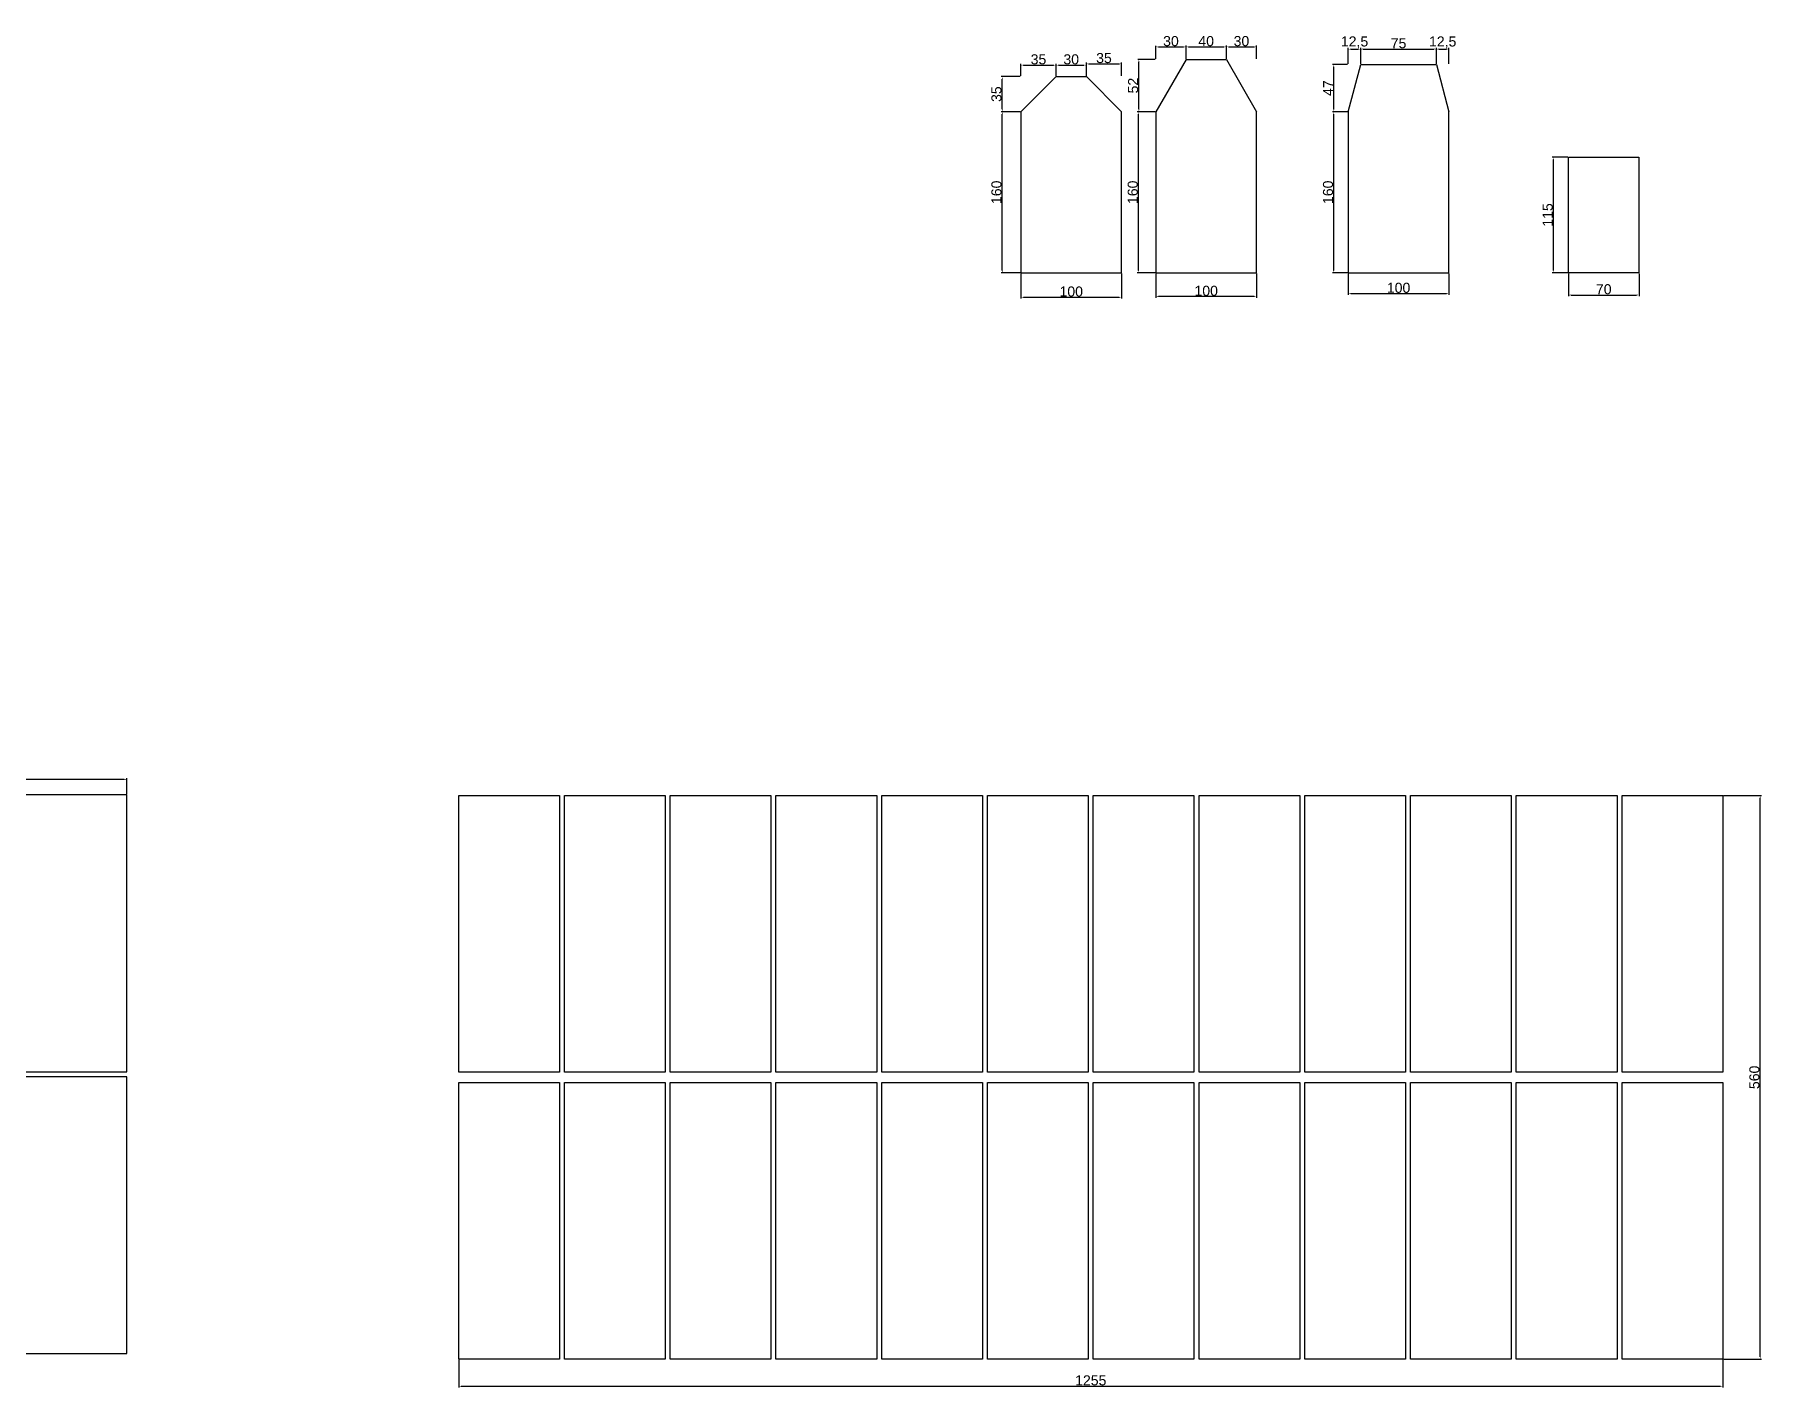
# Model space of a CAD drawing. Header units: millimetres. Extents: x 277 to 35015, y -7843 to 25622.
# Drawn here: x 1431 to 3146, y -727 to 617 of the extents above; entities that cross this region are included whole.
import ezdxf

# ---------------------------------------------------------------- set-up
doc = ezdxf.new("R2010")
doc.units = ezdxf.units.MM
doc.layers.add('尺寸标注', color=6, linetype='Continuous')
doc.styles.get("Standard").update_dxf_attribs({"font": 'arial.ttf'})
doc.dimstyles.new('ISO-25-JHF', dxfattribs={"dimtxt": 10, "dimasz": 2.5, "dimexe": 1.25, "dimexo": 0.625, "dimtad": 1, "dimtxsty": 'Standard', "dimcen": 2.5, "dimadec": 0, "dimazin": 0, "dimtfac": 1, "dimtmove": 0, "dimatfit": 3, "dimfxl": 1, "dimarcsym": 0})

# ---------------------------------------------------------------- blocks, each defined once
blk = doc.blocks.new('*D220')
at = {"layer": 'Defpoints', "color": 0, "transparency": 16777216}
for p in [(1522.8, -122.5), (1222.8, -137.9), (1522.8, -137.9)]:
    blk.add_point(p, dxfattribs=at)
at = {"layer": '尺寸标注', "color": 0, "lineweight": -2, "transparency": 16777216}
for p, q in [((1222.8, -137.3), (1222.8, -121.3)), ((1225.3, -122.5), (1520.3, -122.5)), ((1522.8, -137.3), (1522.8, -121.3))]:
    blk.add_line(p, q, dxfattribs=at)
at = {"layer": '尺寸标注', "color": 0, "transparency": 16777216}
for points in [[(1225.3, -122.1), (1225.3, -123), (1222.8, -122.5)], [(1520.3, -122.1), (1520.3, -123), (1522.8, -122.5)]]:
    blk.add_solid(points, dxfattribs=at)
at = {"layer": '尺寸标注', "color": 0, "transparency": 16777216, "insert": (1372.8, -116.8), "char_height": 10, "attachment_point": 5}
blk.add_mtext('300', dxfattribs=at)
blk = doc.blocks.new('*D223')
at = {"layer": 'Defpoints', "color": 0, "transparency": 16777216}
for p in [(1852.3, -698.5), (3107.3, -698.5), (3107.3, -725.3)]:
    blk.add_point(p, dxfattribs=at)
at = {"layer": '尺寸标注', "color": 0, "lineweight": -2, "transparency": 16777216}
for p, q in [((1852.3, -699.1), (1852.3, -726.5)), ((3107.3, -699.1), (3107.3, -726.5)), ((1854.8, -725.3), (3104.8, -725.3))]:
    blk.add_line(p, q, dxfattribs=at)
at = {"layer": '尺寸标注', "color": 0, "transparency": 16777216}
for points in [[(1854.8, -724.8), (1854.8, -725.7), (1852.3, -725.3)], [(3104.8, -724.8), (3104.8, -725.7), (3107.3, -725.3)]]:
    blk.add_solid(points, dxfattribs=at)
at = {"layer": '尺寸标注', "color": 0, "transparency": 16777216, "insert": (2479.8, -719.5), "char_height": 10, "attachment_point": 5}
blk.add_mtext('1255', dxfattribs=at)
blk = doc.blocks.new('*D224')
at = {"layer": 'Defpoints', "color": 0, "transparency": 16777216}
for p in [(3107.3, -138.5), (3144.4, -138.5), (3107.3, -698.5)]:
    blk.add_point(p, dxfattribs=at)
at = {"layer": '尺寸标注', "color": 0, "lineweight": -2, "transparency": 16777216}
for p, q in [((3107.9, -138.5), (3145.7, -138.5)), ((3144.4, -696), (3144.4, -141)), ((3107.9, -698.5), (3145.7, -698.5))]:
    blk.add_line(p, q, dxfattribs=at)
at = {"layer": '尺寸标注', "color": 0, "transparency": 16777216}
for points in [[(3144, -141), (3144.8, -141), (3144.4, -138.5)], [(3144, -696), (3144.8, -696), (3144.4, -698.5)]]:
    blk.add_solid(points, dxfattribs=at)
at = {"layer": '尺寸标注', "color": 0, "transparency": 16777216, "insert": (3138.7, -418.5), "char_height": 10, "attachment_point": 5, "rotation": 90}
blk.add_mtext('560', dxfattribs=at)
blk = doc.blocks.new('*D288')
at = {"layer": 'Defpoints', "color": 0, "transparency": 16777216}
for p in [(2410.4, 380.5), (2510.4, 380.5), (2410.4, 356.1)]:
    blk.add_point(p, dxfattribs=at)
at = {"layer": '尺寸标注', "color": 0, "lineweight": -2, "transparency": 16777216}
for p, q in [((2410.4, 379.9), (2410.4, 354.9)), ((2510.4, 379.9), (2510.4, 354.9)), ((2507.9, 356.1), (2412.9, 356.1))]:
    blk.add_line(p, q, dxfattribs=at)
at = {"layer": '尺寸标注', "color": 0, "transparency": 16777216}
for points in [[(2412.9, 356.5), (2412.9, 355.7), (2410.4, 356.1)], [(2507.9, 356.5), (2507.9, 355.7), (2510.4, 356.1)]]:
    blk.add_solid(points, dxfattribs=at)
at = {"layer": '尺寸标注', "color": 0, "transparency": 16777216, "insert": (2460.4, 361.9), "char_height": 10, "attachment_point": 5}
blk.add_mtext('100', dxfattribs=at)
blk = doc.blocks.new('*D289')
at = {"layer": 'Defpoints', "color": 0, "transparency": 16777216}
for p in [(2392, 540.5), (2410.4, 540.5), (2410.4, 380.5)]:
    blk.add_point(p, dxfattribs=at)
at = {"layer": '尺寸标注', "color": 0, "lineweight": -2, "transparency": 16777216}
for p, q in [((2409.8, 540.5), (2390.7, 540.5)), ((2392, 383), (2392, 538)), ((2409.8, 380.5), (2390.7, 380.5))]:
    blk.add_line(p, q, dxfattribs=at)
at = {"layer": '尺寸标注', "color": 0, "transparency": 16777216}
for points in [[(2391.6, 538), (2392.4, 538), (2392, 540.5)], [(2391.6, 383), (2392.4, 383), (2392, 380.5)]]:
    blk.add_solid(points, dxfattribs=at)
at = {"layer": '尺寸标注', "color": 0, "transparency": 16777216, "insert": (2386.2, 460.5), "char_height": 10, "attachment_point": 5, "rotation": 90}
blk.add_mtext('160', dxfattribs=at)
blk = doc.blocks.new('*D290')
at = {"layer": 'Defpoints', "color": 0, "transparency": 16777216}
for p in [(2392, 575.5), (2410.4, 575.5), (2410.4, 540.5)]:
    blk.add_point(p, dxfattribs=at)
at = {"layer": '尺寸标注', "color": 0, "lineweight": -2, "transparency": 16777216}
for p, q in [((2409.8, 575.5), (2390.7, 575.5)), ((2392, 543), (2392, 573)), ((2409.8, 540.5), (2390.7, 540.5))]:
    blk.add_line(p, q, dxfattribs=at)
at = {"layer": '尺寸标注', "color": 0, "transparency": 16777216}
for points in [[(2391.6, 573), (2392.4, 573), (2392, 575.5)], [(2391.6, 543), (2392.4, 543), (2392, 540.5)]]:
    blk.add_solid(points, dxfattribs=at)
at = {"layer": '尺寸标注', "color": 0, "transparency": 16777216, "insert": (2386.2, 558), "char_height": 10, "attachment_point": 5, "rotation": 90}
blk.add_mtext('35', dxfattribs=at)
blk = doc.blocks.new('*D291')
at = {"layer": 'Defpoints', "color": 0, "transparency": 16777216}
for p in [(2445.4, 586.8), (2410.4, 575.5), (2445.4, 575.5)]:
    blk.add_point(p, dxfattribs=at)
at = {"layer": '尺寸标注', "color": 0, "lineweight": -2, "transparency": 16777216}
for p, q in [((2410.4, 576.1), (2410.4, 588)), ((2412.9, 586.8), (2442.9, 586.8)), ((2445.4, 576.1), (2445.4, 588))]:
    blk.add_line(p, q, dxfattribs=at)
at = {"layer": '尺寸标注', "color": 0, "transparency": 16777216}
for points in [[(2412.9, 587.2), (2412.9, 586.4), (2410.4, 586.8)], [(2442.9, 587.2), (2442.9, 586.4), (2445.4, 586.8)]]:
    blk.add_solid(points, dxfattribs=at)
at = {"layer": '尺寸标注', "color": 0, "transparency": 16777216, "insert": (2427.9, 592.5), "char_height": 10, "attachment_point": 5}
blk.add_mtext('35', dxfattribs=at)
blk = doc.blocks.new('*D292')
at = {"layer": 'Defpoints', "color": 0, "transparency": 16777216}
for p in [(2475.4, 586.8), (2445.4, 575.5), (2475.4, 575.5)]:
    blk.add_point(p, dxfattribs=at)
at = {"layer": '尺寸标注', "color": 0, "lineweight": -2, "transparency": 16777216}
for p, q in [((2445.4, 576.1), (2445.4, 588)), ((2447.9, 586.8), (2472.9, 586.8)), ((2475.4, 576.1), (2475.4, 588))]:
    blk.add_line(p, q, dxfattribs=at)
at = {"layer": '尺寸标注', "color": 0, "transparency": 16777216}
for points in [[(2447.9, 587.2), (2447.9, 586.4), (2445.4, 586.8)], [(2472.9, 587.2), (2472.9, 586.4), (2475.4, 586.8)]]:
    blk.add_solid(points, dxfattribs=at)
at = {"layer": '尺寸标注', "color": 0, "transparency": 16777216, "insert": (2460.4, 592.5), "char_height": 10, "attachment_point": 5}
blk.add_mtext('30', dxfattribs=at)
blk = doc.blocks.new('*D293')
at = {"layer": 'Defpoints', "color": 0, "transparency": 16777216}
for p in [(2510.4, 588), (2475.4, 575.5), (2510.4, 575.5)]:
    blk.add_point(p, dxfattribs=at)
at = {"layer": '尺寸标注', "color": 0, "lineweight": -2, "transparency": 16777216}
for p, q in [((2475.4, 576.1), (2475.4, 589.3)), ((2477.9, 588), (2507.9, 588)), ((2510.4, 576.1), (2510.4, 589.3))]:
    blk.add_line(p, q, dxfattribs=at)
at = {"layer": '尺寸标注', "color": 0, "transparency": 16777216}
for points in [[(2477.9, 588.5), (2477.9, 587.6), (2475.4, 588)], [(2507.9, 588.5), (2507.9, 587.6), (2510.4, 588)]]:
    blk.add_solid(points, dxfattribs=at)
at = {"layer": '尺寸标注', "color": 0, "transparency": 16777216, "insert": (2492.9, 593.8), "char_height": 10, "attachment_point": 5}
blk.add_mtext('35', dxfattribs=at)
blk = doc.blocks.new('*D294')
at = {"layer": 'Defpoints', "color": 0, "transparency": 16777216}
for p in [(2544.4, 380.5), (2644.4, 380.5), (2544.4, 356.9)]:
    blk.add_point(p, dxfattribs=at)
at = {"layer": '尺寸标注', "color": 0, "lineweight": -2, "transparency": 16777216}
for p, q in [((2544.4, 379.9), (2544.4, 355.6)), ((2644.4, 379.9), (2644.4, 355.6)), ((2641.9, 356.9), (2546.9, 356.9))]:
    blk.add_line(p, q, dxfattribs=at)
at = {"layer": '尺寸标注', "color": 0, "transparency": 16777216}
for points in [[(2546.9, 357.3), (2546.9, 356.5), (2544.4, 356.9)], [(2641.9, 357.3), (2641.9, 356.5), (2644.4, 356.9)]]:
    blk.add_solid(points, dxfattribs=at)
at = {"layer": '尺寸标注', "color": 0, "transparency": 16777216, "insert": (2594.4, 362.6), "char_height": 10, "attachment_point": 5}
blk.add_mtext('100', dxfattribs=at)
blk = doc.blocks.new('*D295')
at = {"layer": 'Defpoints', "color": 0, "transparency": 16777216}
for p in [(2527.2, 540.5), (2544.4, 540.5), (2544.4, 380.5)]:
    blk.add_point(p, dxfattribs=at)
at = {"layer": '尺寸标注', "color": 0, "lineweight": -2, "transparency": 16777216}
for p, q in [((2543.8, 540.5), (2525.9, 540.5)), ((2527.2, 383), (2527.2, 538)), ((2543.8, 380.5), (2525.9, 380.5))]:
    blk.add_line(p, q, dxfattribs=at)
at = {"layer": '尺寸标注', "color": 0, "transparency": 16777216}
for points in [[(2526.8, 538), (2527.6, 538), (2527.2, 540.5)], [(2526.8, 383), (2527.6, 383), (2527.2, 380.5)]]:
    blk.add_solid(points, dxfattribs=at)
at = {"layer": '尺寸标注', "color": 0, "transparency": 16777216, "insert": (2521.5, 460.5), "char_height": 10, "attachment_point": 5, "rotation": 90}
blk.add_mtext('160', dxfattribs=at)
blk = doc.blocks.new('*D296')
at = {"layer": 'Defpoints', "color": 0, "transparency": 16777216}
for p in [(2527.6, 592.5), (2544.4, 592.5), (2544.4, 540.5)]:
    blk.add_point(p, dxfattribs=at)
at = {"layer": '尺寸标注', "color": 0, "lineweight": -2, "transparency": 16777216}
for p, q in [((2543.8, 592.5), (2526.4, 592.5)), ((2527.6, 543), (2527.6, 590)), ((2543.8, 540.5), (2526.4, 540.5))]:
    blk.add_line(p, q, dxfattribs=at)
at = {"layer": '尺寸标注', "color": 0, "transparency": 16777216}
for points in [[(2527.2, 590), (2528, 590), (2527.6, 592.5)], [(2527.2, 543), (2528, 543), (2527.6, 540.5)]]:
    blk.add_solid(points, dxfattribs=at)
at = {"layer": '尺寸标注', "color": 0, "transparency": 16777216, "insert": (2521.9, 566.5), "char_height": 10, "attachment_point": 5, "rotation": 90}
blk.add_mtext('52', dxfattribs=at)
blk = doc.blocks.new('*D297')
at = {"layer": 'Defpoints', "color": 0, "transparency": 16777216}
for p in [(2574.4, 604.9), (2544.4, 592.5), (2574.4, 592.5)]:
    blk.add_point(p, dxfattribs=at)
at = {"layer": '尺寸标注', "color": 0, "lineweight": -2, "transparency": 16777216}
for p, q in [((2544.4, 593.1), (2544.4, 606.1)), ((2546.9, 604.9), (2571.9, 604.9)), ((2574.4, 593.1), (2574.4, 606.1))]:
    blk.add_line(p, q, dxfattribs=at)
at = {"layer": '尺寸标注', "color": 0, "transparency": 16777216}
for points in [[(2546.9, 605.3), (2546.9, 604.5), (2544.4, 604.9)], [(2571.9, 605.3), (2571.9, 604.5), (2574.4, 604.9)]]:
    blk.add_solid(points, dxfattribs=at)
at = {"layer": '尺寸标注', "color": 0, "transparency": 16777216, "insert": (2559.4, 610.6), "char_height": 10, "attachment_point": 5}
blk.add_mtext('30', dxfattribs=at)
blk = doc.blocks.new('*D298')
at = {"layer": 'Defpoints', "color": 0, "transparency": 16777216}
for p in [(2614.4, 604.9), (2574.4, 592.5), (2614.4, 592.5)]:
    blk.add_point(p, dxfattribs=at)
at = {"layer": '尺寸标注', "color": 0, "lineweight": -2, "transparency": 16777216}
for p, q in [((2574.4, 593.1), (2574.4, 606.2)), ((2576.9, 604.9), (2611.9, 604.9)), ((2614.4, 593.1), (2614.4, 606.2))]:
    blk.add_line(p, q, dxfattribs=at)
at = {"layer": '尺寸标注', "color": 0, "transparency": 16777216}
for points in [[(2576.9, 605.3), (2576.9, 604.5), (2574.4, 604.9)], [(2611.9, 605.3), (2611.9, 604.5), (2614.4, 604.9)]]:
    blk.add_solid(points, dxfattribs=at)
at = {"layer": '尺寸标注', "color": 0, "transparency": 16777216, "insert": (2594.4, 610.6), "char_height": 10, "attachment_point": 5}
blk.add_mtext('40', dxfattribs=at)
blk = doc.blocks.new('*D299')
at = {"layer": 'Defpoints', "color": 0, "transparency": 16777216}
for p in [(2644.4, 604.9), (2614.4, 592.5), (2644.4, 592.5)]:
    blk.add_point(p, dxfattribs=at)
at = {"layer": '尺寸标注', "color": 0, "lineweight": -2, "transparency": 16777216}
for p, q in [((2614.4, 593.1), (2614.4, 606.2)), ((2616.9, 604.9), (2641.9, 604.9)), ((2644.4, 593.1), (2644.4, 606.2))]:
    blk.add_line(p, q, dxfattribs=at)
at = {"layer": '尺寸标注', "color": 0, "transparency": 16777216}
for points in [[(2616.9, 605.3), (2616.9, 604.5), (2614.4, 604.9)], [(2641.9, 605.3), (2641.9, 604.5), (2644.4, 604.9)]]:
    blk.add_solid(points, dxfattribs=at)
at = {"layer": '尺寸标注', "color": 0, "transparency": 16777216, "insert": (2629.4, 610.6), "char_height": 10, "attachment_point": 5}
blk.add_mtext('30', dxfattribs=at)
blk = doc.blocks.new('*D300')
at = {"layer": 'Defpoints', "color": 0, "transparency": 16777216}
for p in [(2735.4, 380.5), (2835.4, 380.5), (2735.4, 359.8)]:
    blk.add_point(p, dxfattribs=at)
at = {"layer": '尺寸标注', "color": 0, "lineweight": -2, "transparency": 16777216}
for p, q in [((2735.4, 379.9), (2735.4, 358.6)), ((2835.4, 379.9), (2835.4, 358.6)), ((2832.9, 359.8), (2737.9, 359.8))]:
    blk.add_line(p, q, dxfattribs=at)
at = {"layer": '尺寸标注', "color": 0, "transparency": 16777216}
for points in [[(2737.9, 360.2), (2737.9, 359.4), (2735.4, 359.8)], [(2832.9, 360.2), (2832.9, 359.4), (2835.4, 359.8)]]:
    blk.add_solid(points, dxfattribs=at)
at = {"layer": '尺寸标注', "color": 0, "transparency": 16777216, "insert": (2785.4, 365.6), "char_height": 10, "attachment_point": 5}
blk.add_mtext('100', dxfattribs=at)
blk = doc.blocks.new('*D301')
at = {"layer": 'Defpoints', "color": 0, "transparency": 16777216}
for p in [(2721.1, 540.5), (2735.4, 540.5), (2735.4, 380.5)]:
    blk.add_point(p, dxfattribs=at)
at = {"layer": '尺寸标注', "color": 0, "lineweight": -2, "transparency": 16777216}
for p, q in [((2734.8, 540.5), (2719.9, 540.5)), ((2721.1, 383), (2721.1, 538)), ((2734.8, 380.5), (2719.9, 380.5))]:
    blk.add_line(p, q, dxfattribs=at)
at = {"layer": '尺寸标注', "color": 0, "transparency": 16777216}
for points in [[(2720.7, 538), (2721.5, 538), (2721.1, 540.5)], [(2720.7, 383), (2721.5, 383), (2721.1, 380.5)]]:
    blk.add_solid(points, dxfattribs=at)
at = {"layer": '尺寸标注', "color": 0, "transparency": 16777216, "insert": (2715.4, 460.5), "char_height": 10, "attachment_point": 5, "rotation": 90}
blk.add_mtext('160', dxfattribs=at)
blk = doc.blocks.new('*D302')
at = {"layer": 'Defpoints', "color": 0, "transparency": 16777216}
for p in [(2721.1, 587.5), (2735.4, 587.5), (2735.4, 540.5)]:
    blk.add_point(p, dxfattribs=at)
at = {"layer": '尺寸标注', "color": 0, "lineweight": -2, "transparency": 16777216}
for p, q in [((2734.8, 587.5), (2719.9, 587.5)), ((2721.1, 543), (2721.1, 585)), ((2734.8, 540.5), (2719.9, 540.5))]:
    blk.add_line(p, q, dxfattribs=at)
at = {"layer": '尺寸标注', "color": 0, "transparency": 16777216}
for points in [[(2720.7, 585), (2721.5, 585), (2721.1, 587.5)], [(2720.7, 543), (2721.5, 543), (2721.1, 540.5)]]:
    blk.add_solid(points, dxfattribs=at)
at = {"layer": '尺寸标注', "color": 0, "transparency": 16777216, "insert": (2715.5, 564), "char_height": 10, "attachment_point": 5, "rotation": 90}
blk.add_mtext('47', dxfattribs=at)
blk = doc.blocks.new('*D303')
at = {"layer": 'Defpoints', "color": 0, "transparency": 16777216}
for p in [(2747.9, 602.7), (2735.4, 587.5), (2747.9, 587.5)]:
    blk.add_point(p, dxfattribs=at)
at = {"layer": '尺寸标注', "color": 0, "lineweight": -2, "transparency": 16777216}
for p, q in [((2735.4, 588.1), (2735.4, 604)), ((2737.9, 602.7), (2745.4, 602.7)), ((2747.9, 588.1), (2747.9, 604))]:
    blk.add_line(p, q, dxfattribs=at)
at = {"layer": '尺寸标注', "color": 0, "transparency": 16777216}
for points in [[(2737.9, 603.1), (2737.9, 602.3), (2735.4, 602.7)], [(2745.4, 603.1), (2745.4, 602.3), (2747.9, 602.7)]]:
    blk.add_solid(points, dxfattribs=at)
at = {"layer": '尺寸标注', "color": 0, "transparency": 16777216, "insert": (2741.7, 609.4), "char_height": 10, "attachment_point": 5}
blk.add_mtext('12,5', dxfattribs=at)
blk = doc.blocks.new('*D304')
at = {"layer": 'Defpoints', "color": 0, "transparency": 16777216}
for p in [(2822.9, 602.8), (2747.9, 587.5), (2822.9, 587.5)]:
    blk.add_point(p, dxfattribs=at)
at = {"layer": '尺寸标注', "color": 0, "lineweight": -2, "transparency": 16777216}
for p, q in [((2747.9, 588.1), (2747.9, 604)), ((2750.4, 602.8), (2820.4, 602.8)), ((2822.9, 588.1), (2822.9, 604))]:
    blk.add_line(p, q, dxfattribs=at)
at = {"layer": '尺寸标注', "color": 0, "transparency": 16777216}
for points in [[(2750.4, 603.2), (2750.4, 602.3), (2747.9, 602.8)], [(2820.4, 603.2), (2820.4, 602.3), (2822.9, 602.8)]]:
    blk.add_solid(points, dxfattribs=at)
at = {"layer": '尺寸标注', "color": 0, "transparency": 16777216, "insert": (2785.4, 608.5), "char_height": 10, "attachment_point": 5}
blk.add_mtext('75', dxfattribs=at)
blk = doc.blocks.new('*D305')
at = {"layer": 'Defpoints', "color": 0, "transparency": 16777216}
for p in [(2835.4, 602.8), (2822.9, 587.5), (2835.4, 587.5)]:
    blk.add_point(p, dxfattribs=at)
at = {"layer": '尺寸标注', "color": 0, "lineweight": -2, "transparency": 16777216}
for p, q in [((2822.9, 588.1), (2822.9, 604)), ((2825.4, 602.8), (2832.9, 602.8)), ((2835.4, 588.1), (2835.4, 604))]:
    blk.add_line(p, q, dxfattribs=at)
at = {"layer": '尺寸标注', "color": 0, "transparency": 16777216}
for points in [[(2825.4, 603.2), (2825.4, 602.3), (2822.9, 602.8)], [(2832.9, 603.2), (2832.9, 602.3), (2835.4, 602.8)]]:
    blk.add_solid(points, dxfattribs=at)
at = {"layer": '尺寸标注', "color": 0, "transparency": 16777216, "insert": (2829.2, 609.4), "char_height": 10, "attachment_point": 5}
blk.add_mtext('12,5', dxfattribs=at)
blk = doc.blocks.new('*D306')
at = {"layer": 'Defpoints', "color": 0, "transparency": 16777216}
for p in [(2954.1, 380.5), (3024.1, 380.5), (3024.1, 358.5)]:
    blk.add_point(p, dxfattribs=at)
at = {"layer": '尺寸标注', "color": 0, "lineweight": -2, "transparency": 16777216}
for p, q in [((2954.1, 379.9), (2954.1, 357.2)), ((3024.1, 379.9), (3024.1, 357.2)), ((2956.6, 358.5), (3021.6, 358.5))]:
    blk.add_line(p, q, dxfattribs=at)
at = {"layer": '尺寸标注', "color": 0, "transparency": 16777216}
for points in [[(2956.6, 358.9), (2956.6, 358.1), (2954.1, 358.5)], [(3021.6, 358.9), (3021.6, 358.1), (3024.1, 358.5)]]:
    blk.add_solid(points, dxfattribs=at)
at = {"layer": '尺寸标注', "color": 0, "transparency": 16777216, "insert": (2989.1, 364.2), "char_height": 10, "attachment_point": 5}
blk.add_mtext('70', dxfattribs=at)
blk = doc.blocks.new('*D307')
at = {"layer": 'Defpoints', "color": 0, "transparency": 16777216}
for p in [(2939.2, 495.5), (2954.1, 495.5), (2954.1, 380.5)]:
    blk.add_point(p, dxfattribs=at)
at = {"layer": '尺寸标注', "color": 0, "lineweight": -2, "transparency": 16777216}
for p, q in [((2953.5, 495.5), (2938, 495.5)), ((2939.2, 383), (2939.2, 493)), ((2953.5, 380.5), (2938, 380.5))]:
    blk.add_line(p, q, dxfattribs=at)
at = {"layer": '尺寸标注', "color": 0, "transparency": 16777216}
for points in [[(2938.8, 493), (2939.6, 493), (2939.2, 495.5)], [(2938.8, 383), (2939.6, 383), (2939.2, 380.5)]]:
    blk.add_solid(points, dxfattribs=at)
at = {"layer": '尺寸标注', "color": 0, "transparency": 16777216, "insert": (2933.5, 438), "char_height": 10, "attachment_point": 5, "rotation": 90}
blk.add_mtext('115', dxfattribs=at)

msp = doc.modelspace()

# ---------------------------------------------------------------- linework, layer by layer
for p, q in [((2574.439, 592.476), (2544.439, 540.476)), ((2574.439, 592.476), (2614.439, 592.476)), ((2614.439, 592.476), (2644.439, 540.476)), ((2735.445, 540.476), (2747.945, 587.476)), ((2747.945, 587.476), (2822.945, 587.476)), ((2822.945, 587.476), (2835.445, 540.476)), ((2445.419, 575.476), (2410.419, 540.476)), ((2445.419, 575.476), (2475.419, 575.476)), ((2475.419, 575.476), (2510.419, 540.476)), ((2410.419, 540.476), (2410.419, 380.476)), ((2510.419, 380.476), (2510.419, 540.476)), ((2544.439, 540.476), (2544.439, 380.476)), ((2644.439, 380.476), (2644.439, 540.476)), ((2735.445, 540.476), (2735.445, 380.476)), ((2835.445, 380.476), (2835.445, 540.476)), ((2954.075, 495.476), (3024.075, 495.476)), ((2954.075, 380.476), (2954.075, 495.476)), ((3024.075, 495.476), (3024.075, 380.476)), ((2410.419, 380.476), (2510.419, 380.476)), ((2544.439, 380.476), (2644.439, 380.476)), ((2735.445, 380.476), (2835.445, 380.476)), ((3024.075, 380.476), (2954.075, 380.476)), ((1522.762, -137.877), (1222.762, -137.877)), ((1522.762, -412.877), (1522.762, -137.877)), ((1852.276, -138.493), (1952.276, -138.493)), ((1852.276, -413.493), (1852.276, -138.493)), ((1952.276, -138.493), (1952.276, -413.493)), ((1957.276, -138.493), (2057.276, -138.493)), ((1957.276, -413.493), (1957.276, -138.493)), ((2057.276, -138.493), (2057.276, -413.493)), ((2062.276, -138.493), (2162.276, -138.493)), ((2062.276, -413.493), (2062.276, -138.493)), ((2162.276, -138.493), (2162.276, -413.493)), ((2167.276, -138.493), (2267.276, -138.493)), ((2167.276, -413.493), (2167.276, -138.493)), ((2267.276, -138.493), (2267.276, -413.493)), ((2272.276, -138.493), (2372.276, -138.493)), ((2272.276, -413.493), (2272.276, -138.493)), ((2372.276, -138.493), (2372.276, -413.493)), ((2377.276, -138.493), (2477.276, -138.493)), ((2377.276, -413.493), (2377.276, -138.493)), ((2477.276, -138.493), (2477.276, -413.493)), ((2482.276, -138.493), (2582.276, -138.493)), ((2482.276, -413.493), (2482.276, -138.493)), ((2582.276, -138.493), (2582.276, -413.493)), ((2587.276, -138.493), (2687.276, -138.493)), ((2587.276, -413.493), (2587.276, -138.493)), ((2687.276, -138.493), (2687.276, -413.493)), ((2692.276, -138.493), (2792.276, -138.493)), ((2692.276, -413.493), (2692.276, -138.493)), ((2792.276, -138.493), (2792.276, -413.493)), ((2797.276, -138.493), (2897.276, -138.493)), ((2797.276, -413.493), (2797.276, -138.493)), ((2897.276, -138.493), (2897.276, -413.493)), ((2902.276, -138.493), (3002.276, -138.493)), ((2902.276, -413.493), (2902.276, -138.493)), ((3002.276, -138.493), (3002.276, -413.493)), ((3007.276, -138.493), (3107.276, -138.493)), ((3007.276, -413.493), (3007.276, -138.493)), ((3107.276, -138.493), (3107.276, -413.493)), ((1222.762, -412.877), (1522.762, -412.877)), ((1522.762, -417.877), (1222.762, -417.877)), ((1522.762, -692.877), (1522.762, -417.877)), ((1952.276, -413.493), (1852.276, -413.493)), ((1852.276, -423.493), (1952.276, -423.493)), ((1852.276, -698.493), (1852.276, -423.493)), ((1952.276, -423.493), (1952.276, -698.493)), ((2057.276, -413.493), (1957.276, -413.493)), ((1957.276, -423.493), (2057.276, -423.493)), ((1957.276, -698.493), (1957.276, -423.493)), ((2057.276, -423.493), (2057.276, -698.493)), ((2162.276, -413.493), (2062.276, -413.493)), ((2062.276, -423.493), (2162.276, -423.493)), ((2062.276, -698.493), (2062.276, -423.493)), ((2162.276, -423.493), (2162.276, -698.493)), ((2267.276, -413.493), (2167.276, -413.493)), ((2167.276, -423.493), (2267.276, -423.493)), ((2167.276, -698.493), (2167.276, -423.493)), ((2267.276, -423.493), (2267.276, -698.493)), ((2372.276, -413.493), (2272.276, -413.493)), ((2272.276, -423.493), (2372.276, -423.493)), ((2272.276, -698.493), (2272.276, -423.493)), ((2372.276, -423.493), (2372.276, -698.493)), ((2477.276, -413.493), (2377.276, -413.493)), ((2377.276, -423.493), (2477.276, -423.493)), ((2377.276, -698.493), (2377.276, -423.493)), ((2477.276, -423.493), (2477.276, -698.493)), ((2582.276, -413.493), (2482.276, -413.493)), ((2482.276, -423.493), (2582.276, -423.493)), ((2482.276, -698.493), (2482.276, -423.493)), ((2582.276, -423.493), (2582.276, -698.493)), ((2687.276, -413.493), (2587.276, -413.493)), ((2587.276, -423.493), (2687.276, -423.493)), ((2587.276, -698.493), (2587.276, -423.493)), ((2687.276, -423.493), (2687.276, -698.493)), ((2792.276, -413.493), (2692.276, -413.493)), ((2692.276, -423.493), (2792.276, -423.493)), ((2692.276, -698.493), (2692.276, -423.493)), ((2792.276, -423.493), (2792.276, -698.493)), ((2897.276, -413.493), (2797.276, -413.493)), ((2797.276, -423.493), (2897.276, -423.493)), ((2797.276, -698.493), (2797.276, -423.493)), ((2897.276, -423.493), (2897.276, -698.493)), ((3002.276, -413.493), (2902.276, -413.493)), ((2902.276, -423.493), (3002.276, -423.493)), ((2902.276, -698.493), (2902.276, -423.493)), ((3002.276, -423.493), (3002.276, -698.493)), ((3107.276, -413.493), (3007.276, -413.493)), ((3007.276, -423.493), (3107.276, -423.493)), ((3007.276, -698.493), (3007.276, -423.493)), ((3107.276, -423.493), (3107.276, -698.493)), ((1222.762, -692.877), (1522.762, -692.877)), ((1952.276, -698.493), (1852.276, -698.493)), ((2057.276, -698.493), (1957.276, -698.493)), ((2162.276, -698.493), (2062.276, -698.493)), ((2267.276, -698.493), (2167.276, -698.493)), ((2372.276, -698.493), (2272.276, -698.493)), ((2477.276, -698.493), (2377.276, -698.493)), ((2582.276, -698.493), (2482.276, -698.493)), ((2687.276, -698.493), (2587.276, -698.493)), ((2792.276, -698.493), (2692.276, -698.493)), ((2897.276, -698.493), (2797.276, -698.493)), ((3002.276, -698.493), (2902.276, -698.493)), ((3107.276, -698.493), (3007.276, -698.493))]:
    msp.add_line(p, q)

# ---------------------------------------------------------------- dimensions: what is measured, and where the dimension line sits
at = {"layer": '尺寸标注'}
for p1, p2, distance, picture, middle in [((2475.419, 575.476), (2510.419, 575.476), 12.57, '*D293', (2492.919, 593.78)), ((2544.439, 592.476), (2574.439, 592.476), 12.406, '*D297', (2559.439, 610.616)), ((2574.439, 592.476), (2614.439, 592.476), 12.44, '*D298', (2594.439, 610.646)), ((2614.439, 592.476), (2644.439, 592.476), 12.44, '*D299', (2629.439, 610.65)), ((2747.945, 587.476), (2822.945, 587.476), 15.283, '*D304', (2785.445, 608.47)), ((2410.419, 575.476), (2445.419, 575.476), 11.32, '*D291', (2427.919, 592.53)), ((2445.419, 575.476), (2475.419, 575.476), 11.32, '*D292', (2460.419, 592.53)), ((2544.439, 540.476), (2544.439, 592.476), 16.838, '*D296', (2521.87, 566.476)), ((2735.445, 540.476), (2735.445, 587.476), 14.33, '*D302', (2715.489, 563.976)), ((2410.419, 540.476), (2410.419, 575.476), 18.44, '*D290', (2386.245, 557.976)), ((2410.419, 380.476), (2410.419, 540.476), 18.44, '*D289', (2386.248, 460.476)), ((2544.439, 380.476), (2544.439, 540.476), 17.255, '*D295', (2521.453, 460.476)), ((2735.445, 380.476), (2735.445, 540.476), 14.33, '*D301', (2715.384, 460.476)), ((2954.075, 380.476), (2954.075, 495.476), 14.849, '*D307', (2933.496, 437.976)), ((2510.419, 380.476), (2410.419, 380.476), 24.355, '*D288', (2460.419, 361.852)), ((2644.439, 380.476), (2544.439, 380.476), 23.598, '*D294', (2594.439, 362.609)), ((2835.445, 380.476), (2735.445, 380.476), 20.645, '*D300', (2785.445, 365.562)), ((2954.075, 380.476), (3024.075, 380.476), -21.994, '*D306', (2989.075, 364.213)), ((1222.762, -137.877), (1522.762, -137.877), 15.338, '*D220', (1372.762, -116.805)), ((3107.276, -698.493), (3107.276, -138.493), -37.148, '*D224', (3138.694, -418.493)), ((1852.276, -698.493), (3107.276, -698.493), -26.759, '*D223', (2479.776, -719.52))]:
    dim = msp.add_aligned_dim(p1=p1, p2=p2, distance=distance, dimstyle='ISO-25-JHF', dxfattribs=at)
    dim.commit()
    dim.dimension.update_dxf_attribs({"geometry": picture, "text_midpoint": middle})
for base, p1, p2, picture, middle in [((2747.945, 602.726), (2735.445, 587.476), (2747.945, 587.476), '*D303', (2741.695, 602.726)), ((2835.445, 602.76), (2822.945, 587.476), (2835.445, 587.476), '*D305', (2829.195, 602.76))]:
    dim = msp.add_linear_dim(base=base, p1=p1, p2=p2, angle=0, dimstyle='ISO-25-JHF', dxfattribs=at)
    dim.commit()
    dim.dimension.update_dxf_attribs({"geometry": picture, "text_midpoint": middle, "dimtype": 161})

doc.saveas('drawing.dxf')
